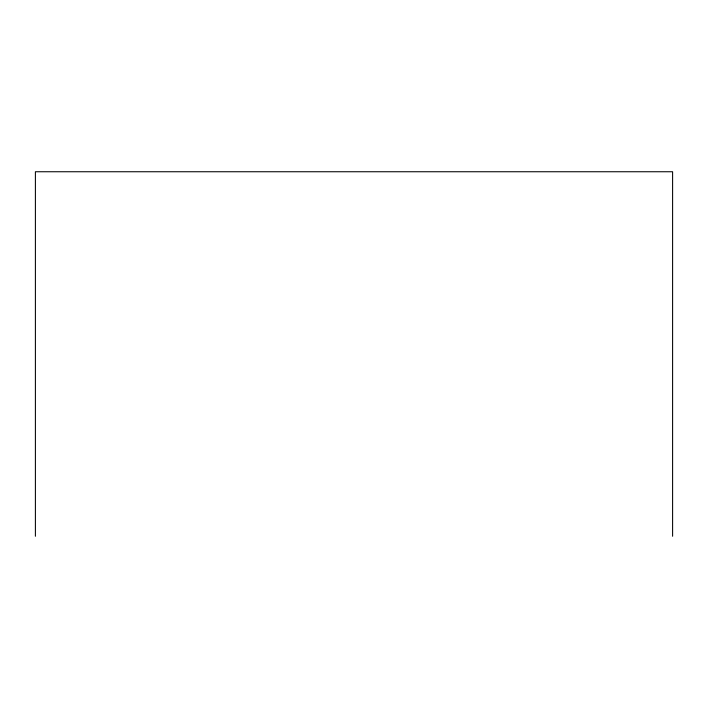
<?xml version="1.0" encoding="UTF-8"?>
<svg xmlns="http://www.w3.org/2000/svg" width="708" height="708" viewBox="0 0 708 708"><rect width="100%" height="100%" fill="white"/><g stroke="black" fill="none" stroke-linecap="round" stroke-linejoin="round"><path stroke-width="1.06" d="M672.6 536.257L672.6 171.743L35.4 171.743L35.4 536.257"/></g></svg>
